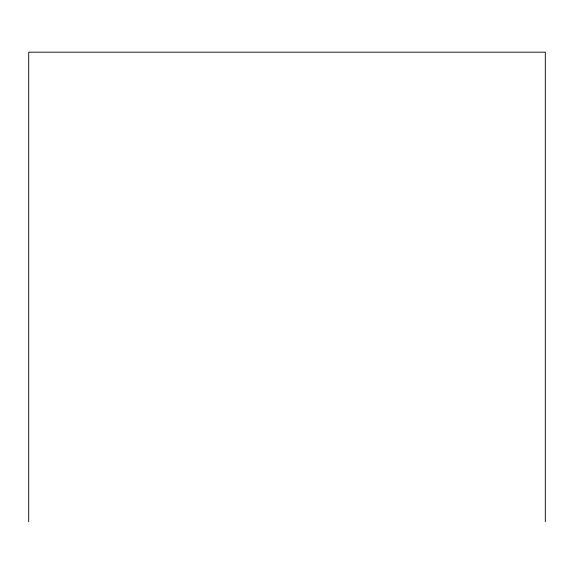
<?xml version="1.0" encoding="UTF-8"?>
<svg xmlns="http://www.w3.org/2000/svg" width="574" height="574" viewBox="0 0 574 574"><rect width="100%" height="100%" fill="white"/><g stroke="black" fill="none" stroke-linecap="round" stroke-linejoin="round"><path stroke-width="0.86" d="M545.3 521.816L545.3 52.184L28.7 52.184L28.7 521.816"/></g></svg>
